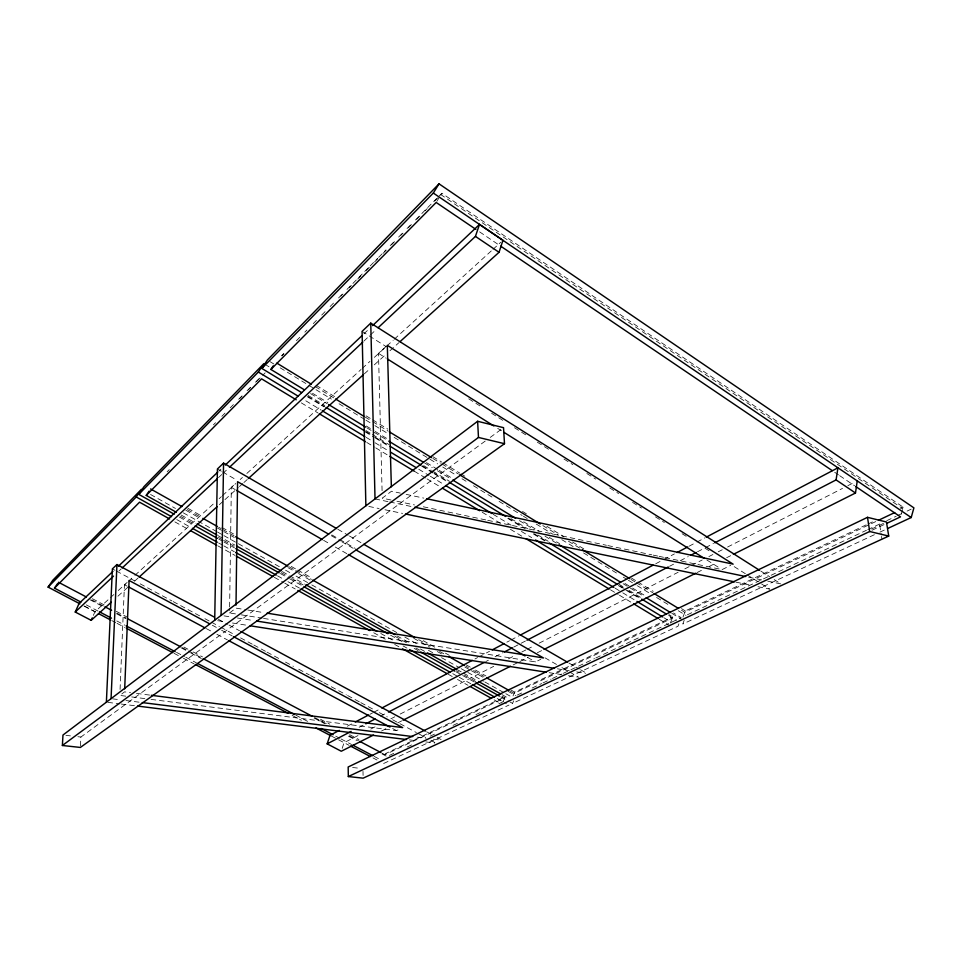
<?xml version="1.0" encoding="UTF-8"?>
<svg xmlns="http://www.w3.org/2000/svg" width="962" height="962" viewBox="0 0 962 962"><rect width="100%" height="100%" fill="white"/><g stroke="black" fill="none" stroke-linecap="round" stroke-linejoin="round"><path stroke-width="0.72" stroke-dasharray="4.81 3.61" d="M235.462 613.9L229.545 612.95L229.605 608.465M229.629 606.974L231.325 487.373L235.486 483.585M120.07 689.441L124.447 584.704L127.224 582.166M80.435 745.947L80.892 737.048L485.377 440.957M901.286 514.153L903.258 507.227L441.835 193.254L437.614 197.523M342.183 748.388L344.047 742.7L358.742 735.196M684.162 620.346L682.792 624.025L874.494 534.656M678.907 623.821L677.982 626.262L512.542 703.402L509.92 701.935M682.972 617.135L685.293 610.942L866.702 524.615M670.406 623.063L672.739 616.919L668.891 614.574M513.023 695.935L514.694 692.123L672.739 616.919M512.542 703.402L513.672 700.829M93.35 615.403L94.985 611.712L109.391 598.592M503.102 701.647L505.351 696.572L385.497 753.607L383.826 757.046M436.844 201.347L441.835 193.254M167.16 471.765L169.264 469.636M213.42 424.855L215.524 422.715M221.837 416.318L224.988 413.119M230.243 407.792L233.405 404.593M238.66 399.266L242.869 394.997M247.078 390.74L251.274 386.471M255.483 382.203L260.738 376.876M281.65 355.675L283.766 353.535M296.404 340.716L300.625 336.435M304.834 332.167L306.95 330.026M313.263 323.617L316.426 320.406M321.693 315.067L325.914 310.798M330.134 306.517L334.343 302.248M338.564 297.967L342.773 293.699M346.993 289.418L369.119 266.979M370.178 265.909L377.549 258.429M378.607 257.371L385.978 249.892M390.199 245.611L394.408 241.342M398.629 237.061L402.837 232.792M407.058 228.511L411.267 224.242M415.488 219.973L420.755 214.622M421.813 213.552L436.568 198.593M239.923 398.412L242.027 396.284M248.328 389.887L250.433 387.758M256.746 381.373L265.151 372.847M281.854 355.916L283.958 353.788M340.861 296.128L342.965 293.987M349.29 287.578L351.395 285.449M357.72 279.04L360.87 275.841M366.149 270.502L369.3 267.292M374.567 261.953L377.729 258.754M382.996 253.415L386.159 250.216M391.426 244.877L394.588 241.666M400.913 235.257L403.018 233.129M408.285 227.79L411.447 224.579M416.714 219.24L419.877 216.041M425.144 210.702L427.248 208.562M434.632 201.094L440.957 194.685L902.825 508.73M218.759 471.224L220.935 469.155M363.852 333.874L369.312 328.703M118.975 570.983L121.164 568.939M218.47 477.597L221.753 474.507M222.847 473.484L228.319 468.35M363.901 341.089L369.36 335.954M370.454 334.932L375.926 329.798M382.082 490.692L378.487 353.355L386.207 346.32M110.498 597.582L113.829 594.552M118.266 590.512L127.128 582.443M128.247 581.433L133.79 576.382M134.896 575.372L214.718 502.705M219.156 498.665L221.368 496.645M222.475 495.634L235.774 483.525M240.211 479.485L242.436 477.465M246.861 473.436L361.063 369.468M362.169 368.458L369.925 361.399M374.362 357.359L393.205 340.199M394.312 339.189L491.883 250.373M492.989 249.362L500.745 242.292M117.929 596.199L127.97 587.145M134.656 581.108L137.999 578.09M219.372 504.653L223.833 500.637M224.952 499.627L238.323 487.554M239.442 486.556L242.785 483.537M243.903 482.527L247.246 479.509M364.297 373.893L369.865 368.855M374.326 364.838L385.473 354.774M389.935 350.757L398.857 342.7M229.545 612.95L235.979 608.116L246.332 609.788M490.223 437.421L501.118 429.437M347.294 726.214L353.944 722.715M369.901 714.309L372.559 712.902M373.881 712.205L379.208 709.403M474.939 658.982L477.597 657.575M478.932 656.878L489.562 651.274M506.854 642.171L509.511 640.776M510.846 640.067L518.819 635.87M655.771 563.732L662.421 560.233M663.756 559.535L674.386 553.932M689.02 546.236L695.67 542.724M696.993 542.027L704.978 537.83M359.139 727.272L363.131 725.204M380.447 716.221L387.109 712.758M485.702 661.628L488.359 660.245M495.021 656.793L503.018 652.645M513.672 647.125L525.673 640.908M669.552 566.281L673.544 564.201M680.206 560.75L688.203 556.601M697.522 551.767L704.184 548.316M705.519 547.618L713.515 543.482M370.779 729.064L376.118 726.334M390.825 718.83L394.829 716.786M400.18 714.057L493.722 666.341M508.429 658.838L515.115 655.435M521.789 652.02L525.805 649.975M527.14 649.29L533.814 645.887M539.165 643.157L678.15 572.258M684.836 568.843L690.187 566.113M691.522 565.44L702.212 559.98M708.886 556.577L712.902 554.521M718.241 551.803L722.258 549.759M727.597 547.029L842.532 488.395M847.883 485.666L854.557 482.263M381.541 731L386.916 728.306M397.655 722.907L401.695 720.887M513.143 664.922L518.518 662.217M519.865 661.543L527.922 657.503M537.325 652.777L542.688 650.084M697.125 572.534L702.488 569.841M709.21 566.462L715.92 563.095M726.671 557.695L730.699 555.675M151.07 699.398L396.56 730.615L400.216 728.811M263.528 618.398L535.449 661.928L540.8 659.283M722.113 569.6L730.699 565.355M868.061 523.977L874.831 520.755M900.552 508.513L903.258 507.227M875.745 521.584L684.788 612.289L680.952 609.944M393.735 753.366L387.001 756.553L381.698 753.751M407.215 747.005L413.961 743.83M430.134 736.195L436.868 733.008M453.054 725.372L459.788 722.197M475.962 714.562L482.708 711.375M498.881 703.751L505.615 700.564M517.279 695.057L524.049 691.858M532.178 688.022L541.666 683.549M543.025 682.912L551.154 679.076M552.501 678.438L561.988 673.965M563.347 673.316L594.504 658.609M595.863 657.972L681.204 617.688L673.532 613.01M687.361 614.79L866.425 530.278M867.772 529.641L881.348 523.232M886.772 520.67L896.259 516.197M897.618 515.548L901.695 513.636M907.118 511.075L911.182 509.151M871.548 529.028L883.777 523.268M872.017 530.254L885.593 523.881M383.634 763.503L508.982 705.062M879.929 532.118L886.736 528.944M65.957 735.377L70.43 735.87M77.898 736.712L80.892 737.048M352.609 767.496L359.992 768.325M107.864 702.368L119.757 703.847M121.236 704.04L134.608 705.699M409.439 739.886L416.871 740.812M425.781 741.93L434.692 743.037M112.554 698.833L119.985 699.771M125.926 700.516L139.298 702.2M417.183 737.145L426.106 738.263M433.537 739.201L440.969 740.139M125.769 696.175L119.829 695.418L124.567 691.858L130.519 692.616M131.722 696.933L145.118 698.64M136.472 693.386L149.856 695.105M217.665 620.682L225.072 621.849M232.467 623.003L247.27 625.324M549.23 672.678L561.074 674.53M568.47 675.697L577.356 677.092M241.366 614.85L262.061 618.157M224.038 615.872L231.445 617.051M237.373 617.989L253.667 620.586M557.419 668.818L569.276 670.694M576.683 671.873L585.569 673.292M247.811 610.028L264.069 612.674M368.819 506.433L379.1 508.561M384.968 509.764L402.597 513.407M735.978 582.166L750.661 585.185M757.996 586.7L769.756 589.129L759.595 582.707M391.065 500.012L382.275 498.16L391.498 491.233L400.3 493.109M396.921 501.238L414.502 504.942M423.292 506.782L486.279 520.021M487.746 520.334L606.397 545.274M607.852 545.586L651.803 554.821M653.27 555.134L657.659 556.06M659.126 556.361L663.515 557.287M664.982 557.599L720.646 569.3M375.024 498.917L388.263 501.683M389.73 501.996L411.796 506.613M748.64 577.152L761.88 579.93M767.772 581.156L781.012 583.934L770.875 577.489M406.156 494.36L423.761 498.112M84.403 606.18L94.985 611.712M86.303 604.894L98.244 611.183M116.811 620.959L124.771 625.144M176.503 652.368L184.463 656.553M185.798 657.25L196.404 662.842M295.899 715.199L307.828 721.476M335.69 736.134L339.67 738.239M340.993 738.936L351.611 744.516M374.158 756.385L379.461 759.174M83.91 605.928L95.839 612.205M111.76 620.574L115.741 622.667M117.063 623.364L125.024 627.549M174.086 653.342L182.046 657.527M183.369 658.224L193.987 663.804M292.123 715.391L301.407 720.273M331.277 735.99L337.217 739.105M338.54 739.79L349.146 745.37M373.015 757.924L376.996 760.016M92.4 598.701L104.341 605.014M116.27 611.327L126.888 616.931M183.91 647.065L187.891 649.17M193.194 651.971L202.477 656.878M320.514 719.263L329.798 724.17M349.687 734.679L358.97 739.586M91.679 599.795L103.619 606.096M116.895 613.107L126.19 618.013M181.926 647.45L187.229 650.252M188.564 650.961L201.828 657.972M314.634 717.544L326.575 723.857M349.146 735.762L358.429 740.668M382.323 753.294L384.968 754.689L504.822 697.763L502.2 696.308M90.007 599.759L103.271 606.757M116.534 613.756L125.806 618.662M181.493 648.051L189.454 652.26M190.777 652.957L201.383 658.549M314.081 718.049L324.687 723.652M348.545 736.255L356.505 740.451M124.447 584.704L127.08 586.123M206.349 628.619L211.628 631.457M216.907 634.283L227.477 639.958M392.604 728.499L396.56 730.615M112.386 568.879L115.031 570.298M116.354 571.007L134.86 580.976M140.139 583.826L171.861 600.901M173.184 601.611L199.615 615.848M204.894 618.686L210.185 621.536M211.508 622.246L219.432 626.515M220.755 627.224L233.97 634.343M240.584 637.902L252.477 644.312M253.8 645.021L265.692 651.418M267.015 652.14L280.231 659.247M285.522 662.096L293.446 666.365M298.737 669.215L309.307 674.903M310.63 675.613L322.523 682.022M323.845 682.731L346.308 694.829M347.631 695.538L359.523 701.947M360.846 702.657L374.062 709.776M379.353 712.626L387.277 716.894M392.568 719.732L416.354 732.539M417.676 733.26L425.613 737.529M430.892 740.367L434.86 742.508M212.349 625.252L216.318 627.38M221.597 630.23L232.167 635.918M218.422 619.336L227.645 624.314M228.968 625.035L239.514 630.723M426.635 731.781L431.914 734.631M437.181 737.469L441.137 739.61M174.868 521.885L187.951 529.172M218.037 545.947L235.053 555.435M274.302 577.32L283.453 582.419M284.764 583.152L295.238 588.984M373.737 632.755L386.82 640.043M394.673 644.42L401.214 648.063M448.316 674.326L452.236 676.514M457.467 679.437L467.941 685.269M494.107 699.855L501.96 704.232M181.241 515.079L195.971 523.256M217.833 535.569L234.824 545.081M282.323 571.608L288.408 575.084M289.718 575.817L304.569 584.066M396.885 635.834L410.546 643.422M420.406 649.001L425.625 651.935M456.998 669.492L462.229 672.426M463.528 673.159L477.284 680.783M502.14 694.708L508.682 698.376M180.471 516.257L194.865 524.314M218.398 537.481L222.33 539.682M223.629 540.416L234.103 546.272M281.181 572.618L290.332 577.741M291.642 578.475L303.415 585.052M394.961 636.291L408.044 643.602M415.885 648.003L419.817 650.192M456.433 670.682L459.042 672.149M464.273 675.083L476.046 681.661M179.425 517.099L193.855 525.168M218.771 539.093L222.703 541.293M224.014 542.027L234.512 547.895M280.411 573.568L288.275 577.97M289.586 578.703L301.395 585.305M390.572 635.185L402.381 641.786M414.189 648.388L418.121 650.589M456.156 671.861L461.399 674.795M462.71 675.528L474.519 682.13M500.745 696.801L508.609 701.202M176.78 519.588L191.161 527.621M218.627 542.953L222.547 545.141M223.857 545.875L234.319 551.719M277.477 575.817L282.72 578.739M287.951 581.661L299.711 588.227M380.808 633.501L393.891 640.8M403.042 645.911L406.962 648.099M452.741 673.665L457.972 676.587M459.283 677.308L471.055 683.886M497.21 698.484L506.361 703.595M187.205 509.535L200.288 516.883M218.59 527.176L221.212 528.643M222.523 529.389L234.283 536.002M289.213 566.883L294.444 569.817M295.755 570.55L311.447 579.377M418.686 639.658L431.77 647.017M439.622 651.418L444.853 654.364M465.776 666.125L468.386 667.592M473.617 670.538L484.078 676.418M510.245 691.125L514.165 693.325L672.234 618.253L668.374 615.908M185.846 510.269L200.252 518.362M217.28 527.934L222.523 530.868M223.833 531.613L234.307 537.493M288.011 567.664L297.174 572.811M298.485 573.556L310.281 580.17M413.756 638.299L429.473 647.137M437.337 651.551L442.568 654.497M464.838 667.003L470.081 669.949M471.392 670.682L483.177 677.308M508.068 691.281L515.921 695.706M150.553 494.48L175.469 508.453M183.333 512.854L216.101 531.24M217.412 531.974L222.655 534.908M223.966 535.654L237.073 543.001M238.384 543.734L280.339 567.255M285.582 570.201L290.825 573.148M296.068 576.082L310.485 584.174M311.796 584.908L397.005 632.695M404.87 637.097L417.977 644.456M428.463 650.336L433.706 653.27M441.57 657.683L459.92 667.977M461.231 668.71L466.474 671.656M467.785 672.39L483.513 681.204M484.824 681.95L504.497 692.977M505.808 693.71L512.361 697.378M187.975 508.345L202.357 516.426M221.957 527.453L235.029 534.8M291.221 566.414L296.452 569.36M297.751 570.093L312.133 578.174M423.208 640.668L436.279 648.015M445.43 653.162L449.35 655.375M466.342 664.922L470.262 667.135M475.481 670.069L485.942 675.949M510.774 689.922L514.694 692.123M231.325 487.373L235.221 489.61M323.605 540.331L330.098 544.059M335.293 547.041L346.993 553.763M527.645 657.455L535.449 661.928M217.424 468.963L221.332 471.212M222.631 471.969L236.929 480.206M331.83 534.92L338.323 538.672M339.634 539.417L355.231 548.412M545.033 657.84L556.733 664.586M561.928 667.58L568.434 671.32M569.732 672.077L578.835 677.32M331.289 535.69L340.404 540.945M341.702 541.69L353.415 548.448M337.806 529.256L348.184 535.269M349.483 536.014L362.47 543.53M568.879 662.998L579.268 669.011M580.567 669.768L587.06 673.52M301.346 402.898L318.025 412.987M366.775 442.448L374.471 447.102M375.745 447.883L388.576 455.639M414.225 471.152L425.769 478.126M427.056 478.908L439.887 486.652M482.215 512.253L500.168 523.112M510.437 529.304L521.981 536.291M610.485 589.802L618.181 594.456M619.456 595.225L631.012 602.212M659.223 619.263L669.492 625.468M307.323 396.741L324.026 406.878M365.139 431.842L374.134 437.301M375.42 438.083L388.263 445.875M421.669 466.161L433.237 473.172M434.523 473.953L447.378 481.758M507.768 518.41L523.184 527.777M533.465 534.018L545.021 541.029M618.265 585.497L624.687 589.393M625.973 590.175L640.115 598.749M305.82 400.817L321.212 410.137M366.137 437.349L373.833 442.015M375.12 442.797L387.951 450.565M418.747 469.228L429.016 475.444M430.303 476.226L444.42 484.776M493.181 514.321L511.147 525.204M521.416 531.421L531.685 537.638M615.103 588.167L621.524 592.063M622.799 592.832L635.641 600.613M663.864 617.712L671.572 622.378M266.402 365.211L268.963 366.762M312.494 393.266L327.85 402.609M366.257 425.998L373.941 430.663M375.228 431.445L388.023 439.237M426.431 462.614L437.95 469.636M439.237 470.406L452.044 478.198M523.737 521.837L539.093 531.192M549.338 537.421L559.583 543.662M624.879 583.405L631.276 587.301M632.563 588.083L645.358 595.875M310.606 393.602L327.26 403.727M366.967 427.886L387.458 440.355M424.603 462.95L432.287 467.628M437.421 470.743L451.503 479.316M519.396 520.61L534.764 529.954M545.009 536.195L556.541 543.205M623.148 583.718L643.638 596.187M671.813 613.323L682.07 619.564M308.129 395.43L324.819 405.567M365.909 430.531L371.043 433.646M372.318 434.427L389.009 444.564M423.677 465.62L431.385 470.298M432.659 471.079L449.35 481.216M510.978 518.65L527.669 528.787M537.938 535.028L548.208 541.269M618.819 584.162L623.953 587.289M629.088 590.403L640.644 597.426M308.056 396.5L324.735 406.625M365.8 431.565L373.509 436.231M374.783 437.013L388.901 445.586M422.27 465.848L432.539 472.077M433.826 472.859L447.931 481.433M508.249 518.049L524.939 528.186M533.922 533.633L546.753 541.426M619.901 585.846L626.322 589.742M627.609 590.524L640.439 598.316M668.674 615.452L676.37 620.129M316.125 385.305L335.353 397.053M366.113 415.861L371.236 418.987M372.522 419.769L387.902 429.172M432.768 456.601L441.738 462.085M443.025 462.866L459.692 473.051M460.966 473.833L464.814 476.19M522.498 511.435L526.346 513.792M546.861 526.322L563.516 536.507M572.498 541.991L585.317 549.831M631.457 578.042L636.591 581.168M637.866 581.95L653.246 591.353M681.457 608.597L685.293 610.942M315.175 386.544L334.367 398.256M365.055 417.003L371.452 420.911M372.727 421.693L388.083 431.06M432.84 458.405L440.512 463.095M441.798 463.876L458.417 474.025M542.833 525.577L558.176 534.956M568.41 541.197L579.918 548.232M631.072 579.473L634.92 581.818M636.195 582.599L652.825 592.76M269.925 361.592L273.773 363.937M280.17 367.833L314.742 388.925M316.017 389.706L331.385 399.074M339.057 403.763L364.67 419.384M365.945 420.166L373.629 424.855M374.903 425.637L388.985 434.223M394.107 437.349L428.679 458.441M429.954 459.223L437.638 463.9M442.76 467.027L455.567 474.843M461.964 478.751L468.362 482.647M473.484 485.774L493.963 498.268M499.086 501.394L522.138 515.452M523.412 516.233L527.248 518.578M536.219 524.049L552.861 534.199M561.82 539.67L574.627 547.474M583.585 552.946L618.145 574.037M623.268 577.164L627.116 579.497M628.39 580.278L636.074 584.968M637.349 585.75L650.156 593.566M656.553 597.462L669.36 605.278M678.318 610.738L686.002 615.427M378.487 353.355L386.087 358.141M497.679 428.367L501.479 430.76M706.902 560.028L720.839 568.807M362.085 331.385L386.207 346.633M468.759 398.833L481.457 406.854M491.618 413.287L504.316 421.308M514.478 427.729L527.176 435.762M537.337 442.183L550.036 450.216M564.009 459.054L572.895 464.67M586.868 473.508L595.755 479.124M609.728 487.95L618.614 493.578M632.587 502.404L641.486 508.032M655.447 516.859L664.345 522.486M682.118 533.73L687.205 536.94M704.978 548.172L710.064 551.394M734.186 566.642L745.622 573.869M746.885 574.675L758.321 581.902M760.75 571.043L769.612 576.683M479.617 231.878L499.482 245.334M834.703 472.306L838.431 474.831M839.67 475.673L854.569 485.762M879.749 525.168L881.288 534.98M881.517 536.387L881.962 539.189M362.999 771.368L363.083 775.444"/><path stroke-width="1.44" d="M236.015 605.146L237.566 481.685L328.691 534.199M221.068 615.403L223.557 463.131L336.508 528.499M214.706 620.213L217.424 468.963L223.557 463.131M124.687 688.888L129.088 580.471L209.704 623.833M111.063 698.64L116.955 564.538L214.466 617.195M106.385 702.188L112.386 568.879L116.955 564.538M62.386 745.49L62.975 735.04L477.621 421.284L503.535 427.669L504.497 443.698L80.363 747.438L62.386 745.49L478.475 437.445L504.497 443.698M733.381 554.328L855.483 493.013L857.238 480.892M714.85 542.784L836.086 479.906L837.938 467.797L706.3 537.121M888.094 528.306L911.206 517.532L913.9 507.864L439.033 183.838L267.364 360.028L261.856 368.446L301.635 392.604M399.964 341.702L499.05 252.297L502.958 240.284L479.497 224.411L372.583 325.613M373.484 735.052L341.257 751.238L327.164 743.854L330.002 735.317L339.309 730.411M378.114 327.741L475.432 236.399L479.497 224.411M112.927 571.392L79.112 603.402L75.24 612.036L91.174 620.334L92.268 617.869M261.856 368.446L433.309 193.049L439.033 183.838M304.208 389.706L270.899 369.456L273.22 365.885M138.768 494.36L258.333 372.041L263.841 363.648L143.927 486.724L138.768 494.36L174.182 514.165M176.347 512.265L146.248 495.406L149.146 491.101M48.1 587.109L136.231 496.957L141.378 489.333L52.886 580.158L48.1 587.109L79.93 603.835M81 602.104L54.473 588.143L57.696 583.441M54.473 588.143L139.538 502.188L169.625 518.963M146.248 495.406L261.592 378.86L296.224 399.795M270.899 369.456L436.159 202.465L475.889 229.365M759.487 570.25L370.755 323.124L362.085 331.385L365.873 505.832M118.386 566.233L217.665 472.258M225.3 465.031L361.676 335.942M75.24 612.036L113.504 576.118M122.258 567.905L217.376 478.619M229.413 467.328L362.806 342.111M91.174 620.334L111.243 602.236M139.117 577.08L217.147 506.673M248.364 478.499L363.179 374.891M355.267 722.005L368.566 715.006M381.866 708.008L472.282 660.377M492.231 649.879L504.196 643.578M520.153 635.173L653.114 565.139M677.056 552.537L687.686 546.933M327.164 743.854L351.142 731.421M365.8 723.821L375.12 718.987M388.444 712.072L484.367 662.325M504.353 651.959L512.349 647.811M526.996 640.211L668.217 566.967M690.86 555.23L696.199 552.465M403.03 720.213L510.461 666.269M544.035 649.41L695.779 573.208M867.508 517.328L348.172 766.991L348.328 776.55L363.131 778.162L888.72 536.074L886.459 522.005L867.508 517.328L869.696 531.505L888.72 536.074M878.45 520.298L894.696 512.578M886.94 523.244L900.516 516.859L855.819 486.604M348.328 776.55L869.696 531.505M137.578 706.072L406.469 739.525M142.268 702.573L412.734 736.579M151.335 695.298L402.657 727.609L233.489 636.628M250.228 625.793L546.272 672.21M256.638 621.055L554.461 668.349M267.027 613.143L543.47 657.96L356.024 549.939M405.531 514.009L734.499 581.854M414.742 507.227L745.706 576.539M426.695 498.737L733.14 564.153L387.313 345.322L391.366 486.76M99.567 611.88L111.508 618.157M126.106 625.841L175.18 651.671M197.727 663.539L294.564 714.501M321.092 728.462L333.032 734.74M352.934 745.213L372.835 755.687M98.497 613.6L110.426 619.877M126.347 628.246L172.763 652.645M195.31 664.501L288.143 713.299M315.993 727.945L330.579 735.617M350.469 746.067L370.37 756.529M58.502 582.263L86.376 596.993M104.954 606.806L111.592 610.305M127.513 618.71L180.591 646.753M203.162 658.669L311.977 716.137M359.764 741.377L380.988 752.585M128.403 586.832L205.026 627.909M228.8 640.656L389.959 727.08M240.825 631.433L425.324 731.072M190.56 530.639L216.727 545.226M236.351 556.168L272.992 576.587M297.847 590.452L369.805 630.567M402.513 648.797L447.005 673.604M470.55 686.724L491.486 698.4M197.282 523.989L216.907 534.98M236.532 545.971L281.012 570.875M305.88 584.8L394.853 634.631M427.561 652.945L456.349 669.071M478.583 681.517L500.829 693.975M195.166 525.901L217.46 538.359M235.822 548.629L279.1 572.835M304.016 586.772L387.951 633.717M420.743 652.056L454.846 671.127M475.829 682.864L499.434 696.067M136.231 496.957L171.549 516.666M192.472 528.354L217.316 542.219M235.63 552.453L276.178 575.084M301.022 588.96L376.888 631.312M409.584 649.566L450.12 672.197M472.354 684.619L494.588 697.029M150.589 488.949L181.974 506.589M202.898 518.35L217.292 526.442M235.594 536.736L287.915 566.137M312.758 580.11L414.766 637.457M448.773 656.565L464.466 665.391M486.7 677.885L508.934 690.391M236.52 490.355L322.306 539.586M348.292 554.509L525.048 655.964M363.768 544.288L567.58 662.253M319.312 413.756L365.488 441.678M389.863 456.409L414.225 471.152M442.448 488.203L479.641 510.702M525.829 538.612L609.199 589.021M633.573 603.763L657.948 618.494M258.333 372.041L298.112 396.152M322.498 410.918L364.851 436.58M390.512 452.128L416.185 467.676M445.695 485.557L491.907 513.54M535.533 539.971L613.816 587.397M636.916 601.382L662.59 616.943M328.535 404.509L365.68 427.104M388.744 441.137L423.328 462.169M452.789 480.086L515.548 518.265M559.102 544.757L620.586 582.154M646.199 597.739L670.538 612.541M326.022 407.407L364.526 430.784M390.187 446.368L420.983 465.067M449.218 482.215L505.687 516.498M549.314 542.989L617.339 584.283M641.714 599.098L666.101 613.9M276.815 363.107L311.339 384.199M335.642 399.038L363.78 416.221M389.357 431.842L431.565 457.623M459.704 474.807L540.271 524.013M582.479 549.795L629.797 578.691M654.1 593.542L678.402 608.381M387.361 358.946L493.867 425.974M504.016 432.359L704.364 558.429M475.432 236.399L499.05 252.297M836.086 479.906L855.483 493.013M500.721 246.176L832.226 470.622M433.309 193.049L911.206 517.532M477.621 421.284L478.475 437.445M370.755 323.124L375.024 498.917"/></g></svg>
